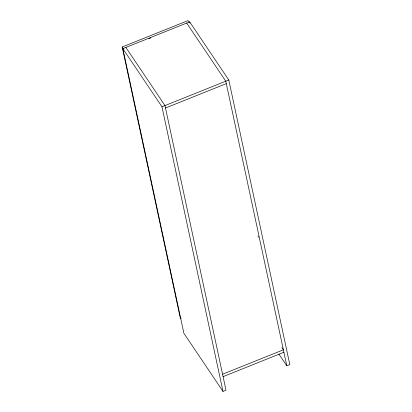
<?xml version="1.0" encoding="UTF-8"?>
<svg xmlns="http://www.w3.org/2000/svg" width="412" height="412" viewBox="0 0 412 412"><rect width="100%" height="100%" fill="white"/><g stroke="black" fill="none" stroke-linecap="round" stroke-linejoin="round"><path stroke-width="0.62" d="M181.069 318.641L180.126 317.24L122.189 46.989L188.011 20.6L189.268 22.469M125.866 47.447L164.98 105.575L225.997 390.195L222.99 391.4L183.876 333.272L122.858 48.652L189.68 21.862L228.794 79.99L289.811 364.61L286.803 365.815L278.909 354.083M148.943 38.635L150.725 37.919M122.858 48.652L161.973 106.78L228.794 79.99M165.5 108.016L226.312 83.636M222.568 374.204L283.374 349.824L281.942 347.692M223.093 376.64L283.899 352.26M186.672 23.067L225.786 81.195L286.803 365.815M122.189 46.989L123.445 48.858M258.056 236.169L258.324 237.4M189.68 21.862L189.947 23.118M161.973 106.78L222.99 391.4"/></g></svg>
